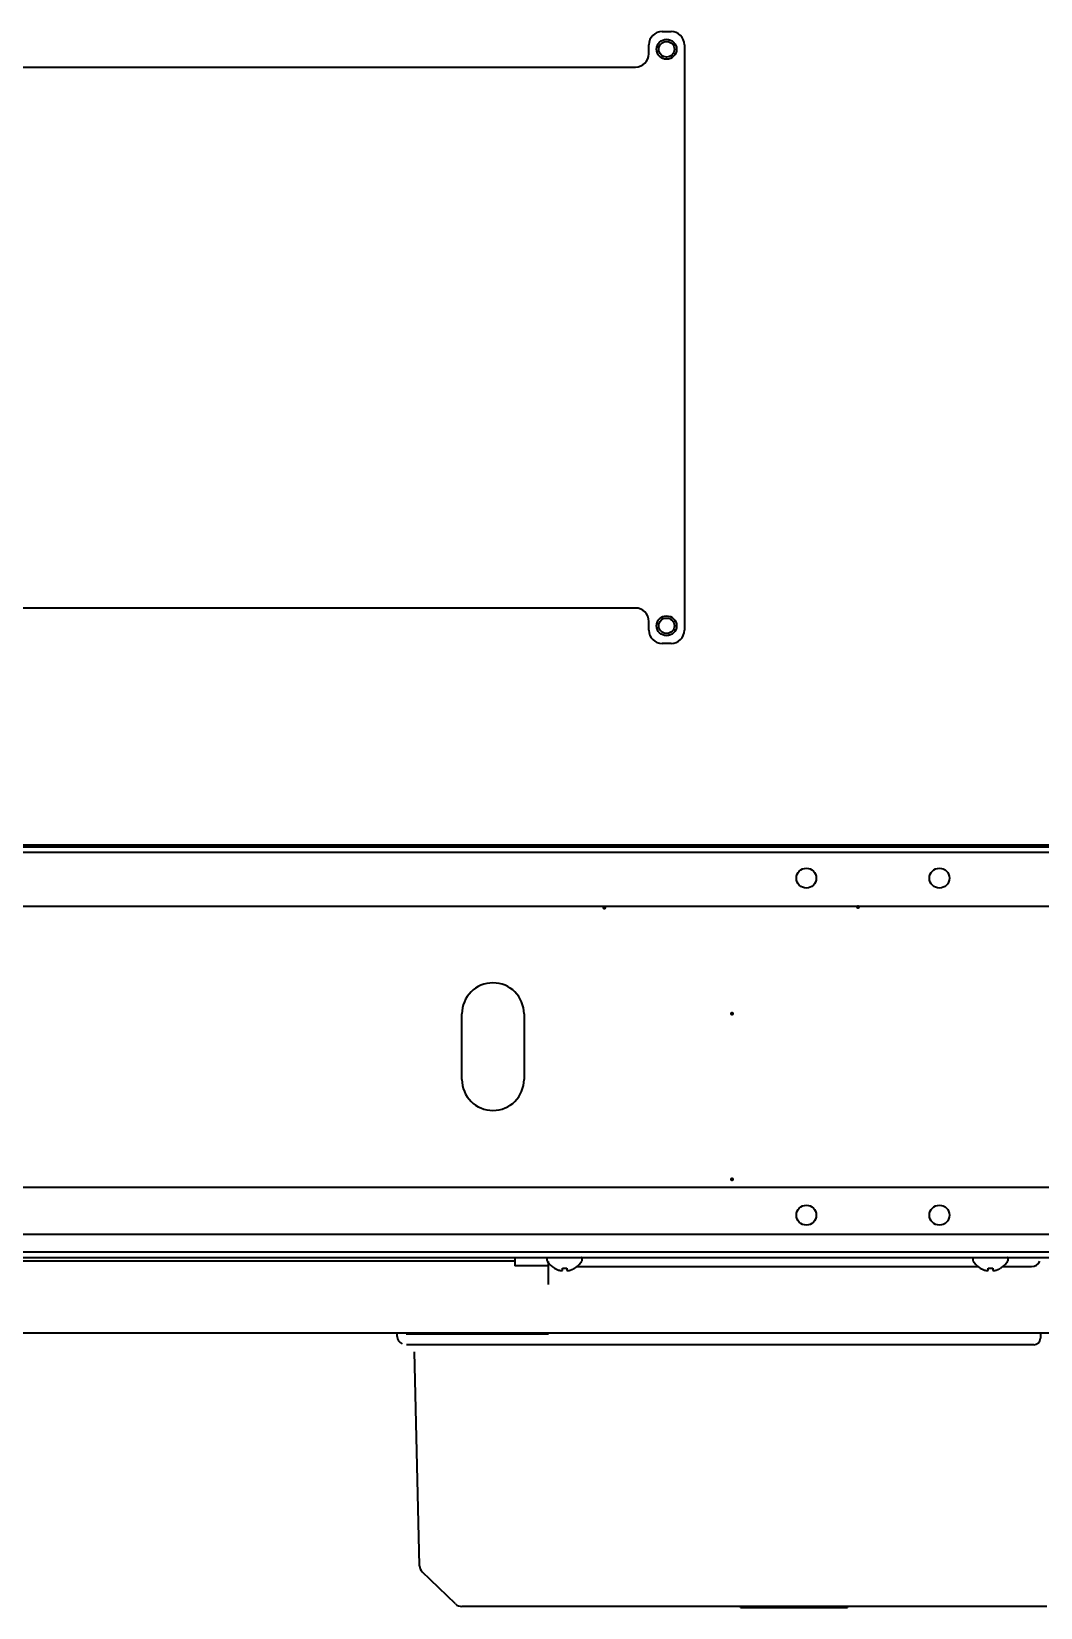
# Model space of a CAD drawing. Extents: x -760 to 4209, y 5795 to 10697.
# Drawn here: x 2075.4 to 2302.8, y 9466.1 to 9821.4 of the extents above; entities that cross this region are included whole.
import ezdxf

# ---------------------------------------------------------------- set-up
doc = ezdxf.new("R2010")
doc.units = 0
doc.header["$LTSCALE"] = 5
doc.layers.add('1', color=7, linetype='CONTINUOUS', true_color=0xffffff)

msp = doc.modelspace()

# ---------------------------------------------------------------- linework, layer by layer
at = {"layer": '1', "color": 7, "linetype": 'Continuous', "lineweight": 35}
for p, q in [((2217.55, 9821.42), (2219.55, 9821.42)), ((2214.55, 9816.42), (2214.55, 9818.42)), ((2222.55, 9818.42), (2222.55, 9686.42)), ((2028.55, 9813.42), (2211.55, 9813.42)), ((2211.55, 9691.42), (2028.55, 9691.42)), ((2214.55, 9686.42), (2214.55, 9688.42)), ((2219.55, 9683.42), (2217.55, 9683.42)), ((2643.55, 9637.95), (1916.55, 9637.95)), ((2641.55, 9637.49), (1918.55, 9637.49)), ((2641.55, 9636.29), (1918.55, 9636.29)), ((1916.55, 9624.22), (2643.55, 9624.22)), ((2172.41, 9585.14), (2172.41, 9599.9)), ((2186.41, 9599.9), (2186.41, 9585.14)), ((1916.55, 9560.82), (2643.55, 9560.82)), ((2643.55, 9550.19), (1916.05, 9550.19)), ((1916.05, 9546.25), (2643.55, 9546.25)), ((2708.05, 9544.92), (1852.05, 9544.92)), ((2181.35, 9544.12), (2027.51, 9544.12)), ((2184.35, 9544.12), (2181.35, 9544.12)), ((2184.35, 9544.92), (2184.35, 9544.12)), ((2184.35, 9544.12), (2184.35, 9543.12)), ((2191.83, 9543.12), (2184.35, 9543.12)), ((2191.55, 9544.66), (2191.55, 9544.46)), ((2191.83, 9544.05), (2191.83, 9538.92)), ((2193.25, 9542.59), (2193.25, 9542.61)), ((2197.85, 9542.61), (2197.85, 9542.59)), ((2198.32, 9542.92), (2288.78, 9542.92)), ((2199.55, 9544.46), (2199.55, 9544.66)), ((2287.55, 9544.66), (2287.55, 9544.46)), ((2289.25, 9542.59), (2289.25, 9542.61)), ((2293.85, 9542.61), (2293.85, 9542.59)), ((2294.32, 9542.92), (2300.83, 9542.92)), ((2295.55, 9544.46), (2295.55, 9544.66)), ((2533.75, 9527.92), (2001.51, 9527.91)), ((2157.81, 9527.18), (2157.78, 9527.79)), ((2157.81, 9527.18), (2157.81, 9527.18)), ((2159.84, 9527.79), (2161.78, 9527.79)), ((2161.78, 9527.79), (2190.74, 9527.79)), ((2190.74, 9527.79), (2191.61, 9527.79)), ((2191.74, 9527.54), (2191.74, 9527.73)), ((2302.82, 9527.73), (2302.81, 9526.76)), ((2301.31, 9525.29), (2159.92, 9525.29)), ((2162.86, 9475.51), (2161.72, 9523.7)), ((2162.86, 9475.49), (2162.86, 9475.51)), ((2170.99, 9466.86), (2163.47, 9474.12)), ((2173.18, 9466.3), (2172.38, 9466.3)), ((2190.32, 9466.3), (2173.18, 9466.3)), ((2192.28, 9466.3), (2190.32, 9466.3)), ((2302.28, 9466.3), (2192.28, 9466.3)), ((2235.12, 9466.3), (2235.12, 9466.06)), ((2235.34, 9466.3), (2235.34, 9466.06)), ((2236.76, 9466.09), (2236.76, 9466.3)), ((2239.36, 9466.09), (2239.36, 9466.06)), ((2240.03, 9466.09), (2240.03, 9466.06)), ((2259.43, 9466.06), (2259.43, 9466.3)), ((2304.24, 9466.3), (2302.28, 9466.3))]:
    msp.add_line(p, q, dxfattribs=at)
for centre, radius in [((2218.55, 9817.42), 2.25), ((2218.55, 9817.42), 1.75), ((2218.55, 9687.42), 2.25), ((2218.55, 9687.42), 1.75), ((2250.05, 9630.52), 2.25), ((2280.05, 9630.52), 2.25), ((2250.05, 9554.52), 2.25), ((2280.05, 9554.52), 2.25)]:
    msp.add_circle(centre, radius, dxfattribs=at)
for centre, radius, start, end in [((2217.55, 9818.42), 3, 90, 180), ((2219.55, 9818.42), 3, 0, 90), ((2211.55, 9816.42), 3, 270, 0), ((2211.55, 9688.42), 3, 0, 90), ((2217.55, 9686.42), 3, 180, 270), ((2219.55, 9686.42), 3, 270, 0), ((2179.41, 9599.9), 7, 0, 180), ((2179.41, 9585.14), 7, 180, 0), ((2300.83, 9544.92), 2, 270, 336.4214), ((2159.81, 9527.29), 2, 183, 244.1569), ((2159.81, 9527.29), 2, 183, 243.9732), ((2301.31, 9526.79), 1.5, 270, 359), ((2164.86, 9475.56), 2, 182, 226), ((2172.38, 9468.3), 2, 226, 270)]:
    msp.add_arc(centre, radius, start, end, dxfattribs=at)
for centre, start_param, end_param in [((2195.56, 9546.33), 4.579673, 4.712328), ((2195.55, 9546.33), 4.712449, 4.845105), ((2291.56, 9546.33), 4.579673, 4.712328), ((2291.55, 9546.33), 4.712449, 4.845105)]:
    msp.add_ellipse(centre, major_axis=(3.78, 0), ratio=0.999848, start_param=start_param, end_param=end_param, dxfattribs=at)
for points, knots in [([(2199.55, 9544.67), (2199.55, 9544.7), (2199.55, 9544.78), (2199.5, 9544.88), (2199.43, 9544.96), (2199.37, 9545), (2199.35, 9545.01), (2199.35, 9545.01)], [0, 0, 0, 0, 0.240032, 0.538402, 0.785933, 0.999944, 1, 1, 1, 1]), ([(2295.55, 9544.67), (2295.55, 9544.7), (2295.55, 9544.78), (2295.5, 9544.88), (2295.43, 9544.96), (2295.37, 9545), (2295.35, 9545.01), (2295.35, 9545.01)], [0, 0, 0, 0, 0.240032, 0.538402, 0.785933, 0.999944, 1, 1, 1, 1]), ([(2191.65, 9544.92), (2191.63, 9544.89), (2191.58, 9544.82), (2191.55, 9544.72), (2191.56, 9544.67), (2191.56, 9544.66)], [0, 0, 0, 0, 0.398082, 0.898407, 1, 1, 1, 1]), ([(2191.61, 9544.26), (2191.77, 9543.99), (2192.14, 9543.49), (2192.71, 9542.94), (2193.11, 9542.69), (2193.25, 9542.61)], [0, 0, 0, 0, 0.398611, 0.796992, 1, 1, 1, 1]), ([(2193.25, 9542.61), (2193.46, 9542.49), (2193.67, 9542.38), (2193.99, 9542.24), (2194.1, 9542.2), (2194.33, 9542.12), (2194.44, 9542.09), (2194.55, 9542.06)], [0, 0, 0, 0, 0.5, 0.5, 0.75, 0.75, 1, 1, 1, 1]), ([(2196.05, 9542.58), (2196.05, 9542.46), (2196.05, 9542.35), (2196.05, 9542.22), (2196.05, 9542.18), (2196.05, 9542.11), (2196.05, 9542.08), (2196.05, 9542.05)], [0, 0, 0, 0, 0.5, 0.5, 0.75, 0.75, 1, 1, 1, 1]), ([(2197.86, 9542.61), (2198, 9542.69), (2198.4, 9542.94), (2198.97, 9543.49), (2199.34, 9543.99), (2199.5, 9544.26)], [0, 0, 0, 0, 0.203008, 0.601389, 1, 1, 1, 1]), ([(2199.49, 9544.25), (2199.5, 9544.26), (2199.53, 9544.31), (2199.56, 9544.39), (2199.55, 9544.45), (2199.55, 9544.47)], [0, 0, 0, 0, 0.189428, 0.813321, 1, 1, 1, 1]), ([(2287.65, 9544.92), (2287.63, 9544.89), (2287.58, 9544.82), (2287.55, 9544.72), (2287.56, 9544.67), (2287.56, 9544.66)], [0, 0, 0, 0, 0.398082, 0.898407, 1, 1, 1, 1]), ([(2287.61, 9544.26), (2287.77, 9543.99), (2288.14, 9543.49), (2288.71, 9542.94), (2289.11, 9542.69), (2289.25, 9542.61)], [0, 0, 0, 0, 0.398611, 0.796992, 1, 1, 1, 1]), ([(2289.25, 9542.61), (2289.46, 9542.49), (2289.67, 9542.38), (2289.99, 9542.24), (2290.1, 9542.2), (2290.33, 9542.12), (2290.44, 9542.09), (2290.55, 9542.06)], [0, 0, 0, 0, 0.5, 0.5, 0.75, 0.75, 1, 1, 1, 1]), ([(2292.05, 9542.58), (2292.05, 9542.46), (2292.05, 9542.35), (2292.05, 9542.22), (2292.05, 9542.18), (2292.05, 9542.11), (2292.05, 9542.08), (2292.05, 9542.05)], [0, 0, 0, 0, 0.5, 0.5, 0.75, 0.75, 1, 1, 1, 1]), ([(2293.86, 9542.61), (2294, 9542.69), (2294.4, 9542.94), (2294.97, 9543.49), (2295.34, 9543.99), (2295.5, 9544.26)], [0, 0, 0, 0, 0.203008, 0.601389, 1, 1, 1, 1]), ([(2295.49, 9544.25), (2295.5, 9544.26), (2295.53, 9544.31), (2295.56, 9544.39), (2295.55, 9544.45), (2295.55, 9544.47)], [0, 0, 0, 0, 0.189428, 0.813321, 1, 1, 1, 1]), ([(2191.61, 9527.79), (2191.63, 9527.79), (2191.65, 9527.79), (2191.67, 9527.8), (2191.69, 9527.8), (2191.69, 9527.81), (2191.7, 9527.82), (2191.7, 9527.82), (2191.72, 9527.83), (2191.72, 9527.85), (2191.73, 9527.87), (2191.73, 9527.88), (2191.74, 9527.9), (2191.74, 9527.91), (2191.74, 9527.92)], [0, 0, 0, 0, 0.25, 0.25, 0.375, 0.4375, 0.4375, 0.5, 0.5, 0.75, 0.75, 0.875, 0.875, 1, 1, 1, 1])]:
    msp.add_open_spline(points, degree=3, knots=knots, dxfattribs=at)
for points, degree in [([(2191.56, 9544.46), (2191.56, 9544.34), (2191.63, 9544.24)], 2), ([(2194.55, 9542.06), (2194.58, 9542.06), (2194.63, 9542.05), (2194.71, 9542.04), (2194.78, 9542.04), (2194.85, 9542.04), (2194.92, 9542.04), (2194.99, 9542.05), (2195.03, 9542.05), (2195.05, 9542.05)], 3), ([(2195.05, 9542.05), (2195.05, 9542.06), (2195.05, 9542.09), (2195.05, 9542.14), (2195.05, 9542.19), (2195.05, 9542.25), (2195.05, 9542.32), (2195.05, 9542.39), (2195.05, 9542.47), (2195.05, 9542.54), (2195.05, 9542.58)], 3), ([(2196.05, 9542.05), (2196.08, 9542.05), (2196.13, 9542.04), (2196.2, 9542.04), (2196.27, 9542.04), (2196.34, 9542.04), (2196.41, 9542.04), (2196.48, 9542.05), (2196.53, 9542.06), (2196.55, 9542.06)], 3), ([(2196.55, 9542.06), (2196.61, 9542.07), (2196.72, 9542.1), (2196.88, 9542.15), (2197.04, 9542.21), (2197.19, 9542.27), (2197.35, 9542.34), (2197.5, 9542.41), (2197.67, 9542.5), (2197.79, 9542.57), (2197.85, 9542.61)], 3), ([(2287.56, 9544.46), (2287.56, 9544.34), (2287.63, 9544.24)], 2), ([(2290.55, 9542.06), (2290.58, 9542.06), (2290.63, 9542.05), (2290.71, 9542.04), (2290.78, 9542.04), (2290.85, 9542.04), (2290.92, 9542.04), (2290.99, 9542.05), (2291.03, 9542.05), (2291.05, 9542.05)], 3), ([(2291.05, 9542.05), (2291.05, 9542.06), (2291.05, 9542.09), (2291.05, 9542.14), (2291.05, 9542.19), (2291.05, 9542.25), (2291.05, 9542.32), (2291.05, 9542.39), (2291.05, 9542.47), (2291.05, 9542.54), (2291.05, 9542.58)], 3), ([(2292.05, 9542.05), (2292.08, 9542.05), (2292.13, 9542.04), (2292.2, 9542.04), (2292.27, 9542.04), (2292.34, 9542.04), (2292.41, 9542.04), (2292.48, 9542.05), (2292.53, 9542.06), (2292.55, 9542.06)], 3), ([(2292.55, 9542.06), (2292.61, 9542.07), (2292.72, 9542.1), (2292.88, 9542.15), (2293.04, 9542.21), (2293.19, 9542.27), (2293.35, 9542.34), (2293.5, 9542.41), (2293.67, 9542.5), (2293.79, 9542.57), (2293.85, 9542.61)], 3), ([(2235.2, 9466.3), (2235.2, 9466.09)], 1), ([(2235.2, 9466.09), (2235.2, 9466.09), (2237.7, 9466.09), (2237.7, 9466.09)], 3), ([(2237.7, 9466.3), (2237.7, 9466.09)], 1), ([(2237.7, 9466.09), (2237.85, 9466.09), (2238.18, 9466.09), (2238.47, 9466.09)], 3), ([(2238.47, 9466.3), (2238.47, 9466.09)], 1), ([(2238.47, 9466.09), (2238.47, 9466.09), (2241.58, 9466.09), (2241.58, 9466.09)], 3), ([(2241.58, 9466.3), (2241.58, 9466.09)], 1), ([(2241.58, 9466.09), (2242.23, 9466.09), (2242.94, 9466.09), (2243.69, 9466.09)], 3), ([(2243.69, 9466.3), (2243.69, 9466.09)], 1), ([(2243.69, 9466.09), (2243.69, 9466.09), (2244.16, 9466.09), (2244.16, 9466.09)], 3), ([(2244.16, 9466.3), (2244.16, 9466.09)], 1), ([(2244.16, 9466.09), (2244.2, 9466.09), (2244.46, 9466.09), (2244.77, 9466.09)], 3), ([(2244.77, 9466.3), (2244.77, 9466.09)], 1), ([(2244.77, 9466.09), (2244.77, 9466.09), (2249.77, 9466.09), (2249.77, 9466.09)], 3), ([(2249.77, 9466.3), (2249.77, 9466.09)], 1), ([(2249.77, 9466.09), (2250.08, 9466.09), (2250.35, 9466.09), (2250.4, 9466.09)], 3), ([(2250.4, 9466.3), (2250.4, 9466.09)], 1), ([(2250.4, 9466.09), (2250.4, 9466.09), (2250.87, 9466.09), (2250.87, 9466.09)], 3), ([(2250.87, 9466.3), (2250.87, 9466.09)], 1), ([(2250.87, 9466.09), (2251.62, 9466.09), (2252.33, 9466.09), (2252.98, 9466.09)], 3), ([(2252.98, 9466.3), (2252.98, 9466.09)], 1), ([(2252.98, 9466.09), (2252.98, 9466.09), (2256.09, 9466.09), (2256.09, 9466.09)], 3), ([(2256.09, 9466.3), (2256.09, 9466.09)], 1), ([(2256.09, 9466.09), (2256.38, 9466.09), (2256.7, 9466.09), (2256.86, 9466.09)], 3), ([(2256.86, 9466.3), (2256.86, 9466.09)], 1), ([(2256.86, 9466.09), (2256.86, 9466.09), (2259.36, 9466.09), (2259.36, 9466.09)], 3), ([(2259.36, 9466.3), (2259.36, 9466.09)], 1)]:
    msp.add_open_spline(points, degree=degree, dxfattribs=at)
at = {"layer": '1', "color": 163, "linetype": 'Continuous', "lineweight": 70}
for p in [(2204.51, 9623.84), (2261.69, 9624), (2233.27, 9599.93), (2233.27, 9562.61)]:
    msp.add_point(p, dxfattribs=at)

doc.saveas('drawing.dxf')
